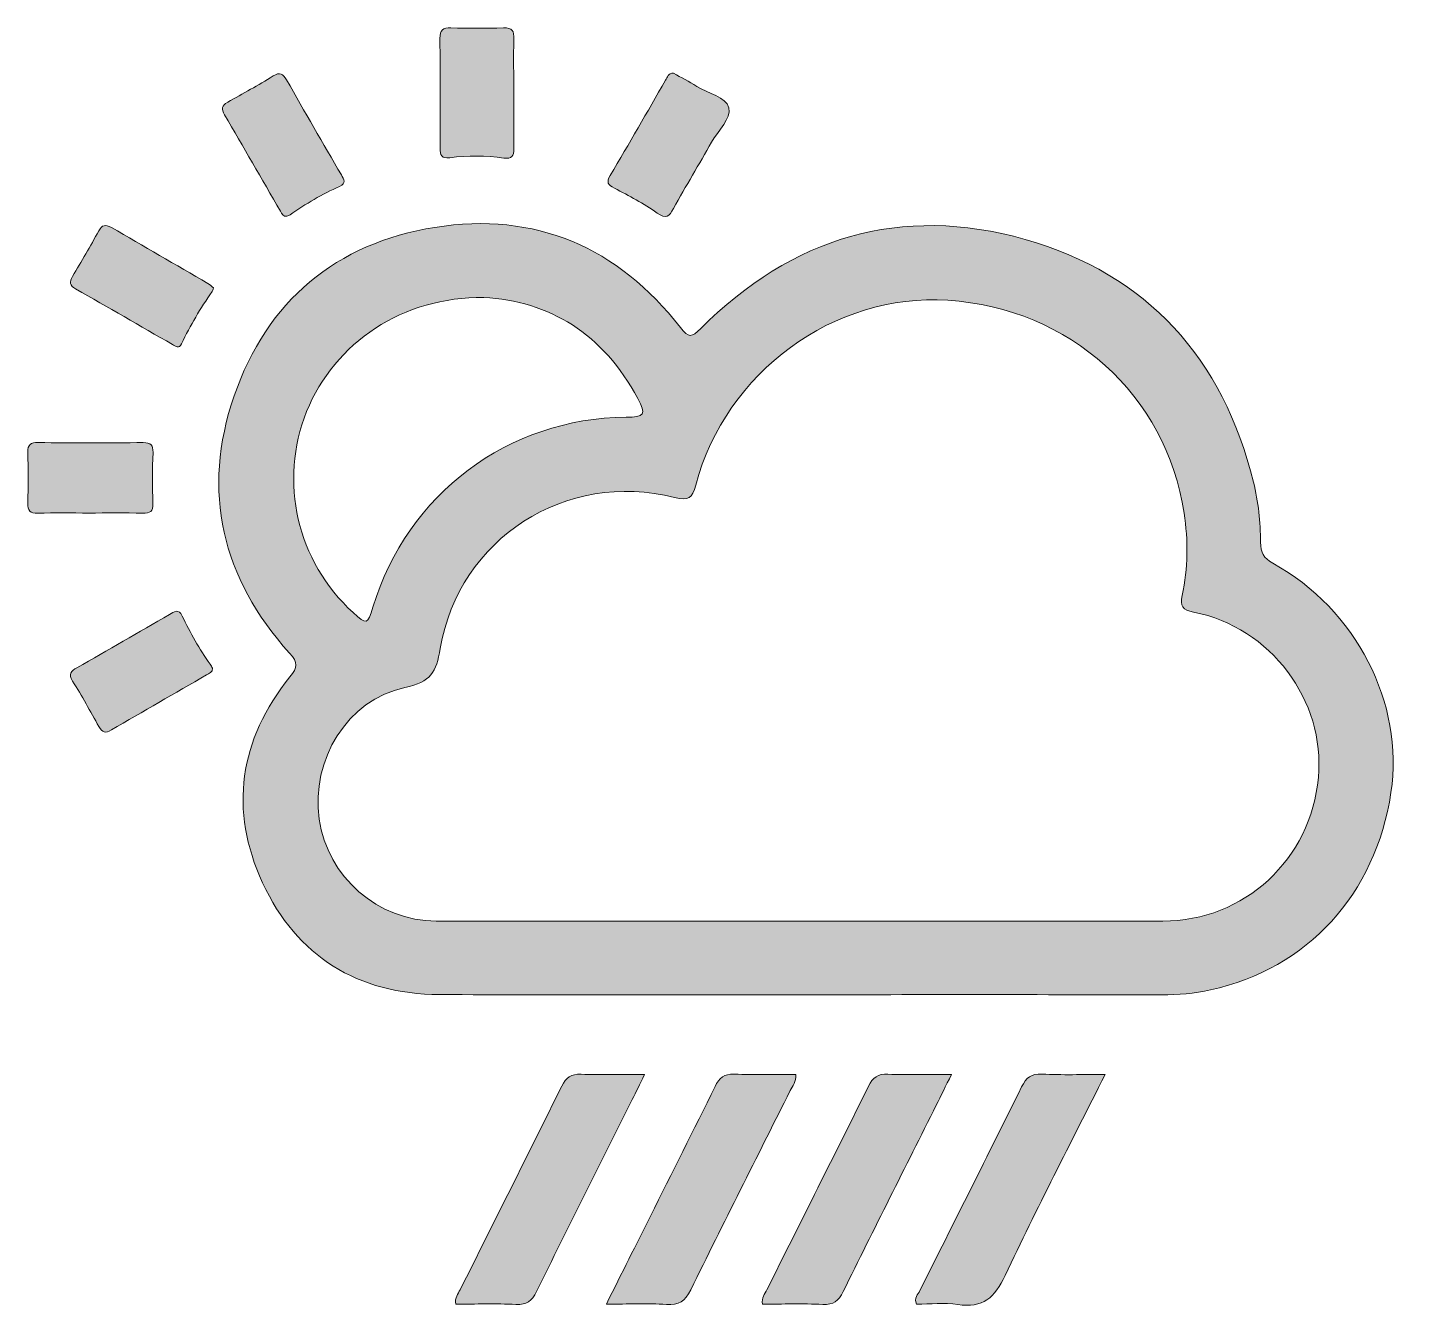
# Model space of a CAD drawing. Header units: inches. Extents: x 0 to 12.1, y -70.8 to -59.5.
import ezdxf

# ---------------------------------------------------------------- set-up
doc = ezdxf.new("R2010")
doc.units = ezdxf.units.IN
doc.header["$MEASUREMENT"] = 0
doc.layers.add('Слой 1', color=7, linetype='Continuous', lineweight=0)

# ---------------------------------------------------------------- blocks, each defined once
blk = doc.blocks.new('Block_0')
at = {"layer": 'Слой 1', "true_color": 0x000000, "transparency": 33554687}
h = blk.add_hatch(color=18, dxfattribs=at)
h.dxf.hatch_style = 2
edge = h.paths.add_edge_path()
edge.add_spline(control_points=[(4.271, -60.072), (4.271, -60.235), (4.269, -60.398), (4.272, -60.561), (4.273, -60.627), (4.253, -60.653), (4.183, -60.643), (4.026, -60.62), (3.867, -60.62), (3.709, -60.64), (3.635, -60.649), (3.623, -60.619), (3.623, -60.556), (3.625, -60.235), (3.626, -59.914), (3.622, -59.593), (3.622, -59.518), (3.647, -59.497), (3.719, -59.499), (3.873, -59.504), (4.027, -59.505), (4.181, -59.499), (4.259, -59.496), (4.274, -59.529), (4.272, -59.598), (4.268, -59.756), (4.271, -59.914), (4.271, -60.072)], knot_values=[0, 0, 0, 0, 1, 1, 1, 2, 2, 2, 3, 3, 3, 4, 4, 4, 5, 5, 5, 6, 6, 6, 7, 7, 7, 8, 8, 8, 9, 9, 9, 9], degree=3, periodic=0)
h = blk.add_hatch(color=18, dxfattribs=at)
h.dxf.hatch_style = 2
edge = h.paths.add_edge_path()
edge.add_spline(control_points=[(2.278, -61.155), (2.243, -61.162), (2.233, -61.131), (2.22, -61.109), (2.056, -60.827), (1.894, -60.544), (1.729, -60.263), (1.699, -60.212), (1.703, -60.182), (1.757, -60.152), (1.891, -60.078), (2.025, -60.002), (2.156, -59.922), (2.216, -59.885), (2.243, -59.902), (2.275, -59.957), (2.433, -60.237), (2.595, -60.514), (2.756, -60.792), (2.779, -60.831), (2.8, -60.865), (2.741, -60.892), (2.587, -60.961), (2.443, -61.045), (2.305, -61.141), (2.297, -61.147), (2.288, -61.15), (2.278, -61.155)], knot_values=[0, 0, 0, 0, 1, 1, 1, 2, 2, 2, 3, 3, 3, 4, 4, 4, 5, 5, 5, 6, 6, 6, 7, 7, 7, 8, 8, 8, 9, 9, 9, 9], degree=3, periodic=0)
h = blk.add_hatch(color=18, dxfattribs=at)
h.dxf.hatch_style = 2
edge = h.paths.add_edge_path()
edge.add_spline(control_points=[(5.675, -59.897), (5.741, -59.935), (5.812, -59.971), (5.879, -60.014), (5.977, -60.076), (6.136, -60.104), (6.161, -60.201), (6.186, -60.296), (6.066, -60.402), (6.009, -60.503), (5.9, -60.698), (5.783, -60.89), (5.675, -61.086), (5.636, -61.156), (5.61, -61.182), (5.531, -61.126), (5.413, -61.043), (5.284, -60.974), (5.156, -60.908), (5.097, -60.878), (5.083, -60.856), (5.119, -60.795), (5.284, -60.518), (5.443, -60.238), (5.605, -59.96), (5.621, -59.934), (5.628, -59.896), (5.675, -59.897)], knot_values=[0, 0, 0, 0, 1, 1, 1, 2, 2, 2, 3, 3, 3, 4, 4, 4, 5, 5, 5, 6, 6, 6, 7, 7, 7, 8, 8, 8, 9, 9, 9, 9], degree=3, periodic=0)
h = blk.add_hatch(color=18, dxfattribs=at)
h.dxf.hatch_style = 2
edge = h.paths.add_edge_path()
edge.add_spline(control_points=[(4.008, -61.869), (3.3, -61.858), (2.694, -62.266), (2.451, -62.87), (2.204, -63.485), (2.366, -64.186), (2.859, -64.637), (2.978, -64.745), (2.987, -64.742), (3.034, -64.589), (3.334, -63.595), (4.224, -62.928), (5.259, -62.92), (5.42, -62.919), (5.436, -62.898), (5.361, -62.756), (5.059, -62.187), (4.581, -61.897), (4.008, -61.869)], knot_values=[0, 0, 0, 0, 1, 1, 1, 2, 2, 2, 3, 3, 3, 4, 4, 4, 5, 5, 5, 6, 6, 6, 6], degree=3, periodic=0)
edge = h.paths.add_edge_path()
edge.add_spline(control_points=[(6.79, -67.349), (7.852, -67.349), (8.913, -67.35), (9.975, -67.348), (10.692, -67.347), (11.276, -66.806), (11.342, -66.085), (11.404, -65.408), (10.922, -64.764), (10.246, -64.633), (10.146, -64.614), (10.124, -64.579), (10.145, -64.487), (10.198, -64.247), (10.198, -64.004), (10.162, -63.763), (10.009, -62.727), (9.157, -61.961), (8.086, -61.893), (7.084, -61.829), (6.137, -62.52), (5.87, -63.516), (5.839, -63.631), (5.81, -63.658), (5.685, -63.626), (4.73, -63.384), (3.79, -63.983), (3.625, -64.953), (3.59, -65.16), (3.541, -65.247), (3.315, -65.295), (2.807, -65.404), (2.487, -65.931), (2.561, -66.451), (2.635, -66.959), (3.075, -67.347), (3.59, -67.348), (4.656, -67.35), (5.723, -67.349), (6.79, -67.349)], knot_values=[0, 0, 0, 0, 1, 1, 1, 2, 2, 2, 3, 3, 3, 4, 4, 4, 5, 5, 5, 6, 6, 6, 7, 7, 7, 8, 8, 8, 9, 9, 9, 10, 10, 10, 11, 11, 11, 12, 12, 12, 13, 13, 13, 13], degree=3, periodic=0)
edge = h.paths.add_edge_path()
edge.add_spline(control_points=[(6.79, -67.994), (5.733, -67.994), (4.675, -67.998), (3.618, -67.993), (2.899, -67.989), (2.364, -67.657), (2.064, -67.011), (1.768, -66.371), (1.858, -65.754), (2.304, -65.201), (2.372, -65.116), (2.378, -65.079), (2.3, -64.993), (1.706, -64.335), (1.525, -63.57), (1.814, -62.732), (2.101, -61.901), (2.709, -61.39), (3.578, -61.252), (4.46, -61.112), (5.187, -61.426), (5.735, -62.132), (5.808, -62.226), (5.835, -62.22), (5.914, -62.141), (6.714, -61.34), (7.672, -61.048), (8.764, -61.358), (9.842, -61.665), (10.504, -62.404), (10.772, -63.491), (10.815, -63.664), (10.833, -63.841), (10.834, -64.019), (10.835, -64.108), (10.86, -64.158), (10.942, -64.203), (11.675, -64.608), (12.099, -65.435), (11.98, -66.219), (11.846, -67.111), (11.248, -67.765), (10.395, -67.952), (10.253, -67.984), (10.109, -67.995), (9.963, -67.995), (8.905, -67.993), (7.848, -67.994), (6.79, -67.994)], knot_values=[0, 0, 0, 0, 1, 1, 1, 2, 2, 2, 3, 3, 3, 4, 4, 4, 5, 5, 5, 6, 6, 6, 7, 7, 7, 8, 8, 8, 9, 9, 9, 10, 10, 10, 11, 11, 11, 12, 12, 12, 13, 13, 13, 14, 14, 14, 15, 15, 15, 16, 16, 16, 16], degree=3, periodic=0)
h = blk.add_hatch(color=18, dxfattribs=at)
h.dxf.hatch_style = 2
edge = h.paths.add_edge_path()
edge.add_spline(control_points=[(1.633, -61.784), (1.627, -61.8), (1.625, -61.809), (1.62, -61.817), (1.517, -61.962), (1.429, -62.115), (1.352, -62.275), (1.329, -62.322), (1.299, -62.297), (1.271, -62.281), (0.988, -62.118), (0.705, -61.954), (0.421, -61.793), (0.367, -61.763), (0.363, -61.734), (0.393, -61.683), (0.473, -61.552), (0.55, -61.418), (0.624, -61.283), (0.653, -61.232), (0.681, -61.222), (0.735, -61.253), (1.016, -61.418), (1.3, -61.58), (1.583, -61.744), (1.602, -61.755), (1.617, -61.772), (1.633, -61.784)], knot_values=[0, 0, 0, 0, 1, 1, 1, 2, 2, 2, 3, 3, 3, 4, 4, 4, 5, 5, 5, 6, 6, 6, 7, 7, 7, 8, 8, 8, 9, 9, 9, 9], degree=3, periodic=0)
h = blk.add_hatch(color=18, dxfattribs=at)
h.dxf.hatch_style = 2
edge = h.paths.add_edge_path()
edge.add_spline(control_points=[(0.536, -63.762), (0.386, -63.762), (0.237, -63.759), (0.088, -63.763), (0.02, -63.765), (-0.001, -63.741), (0, -63.675), (0.004, -63.526), (0.004, -63.377), (0, -63.228), (-0.002, -63.158), (0.028, -63.143), (0.091, -63.143), (0.399, -63.146), (0.707, -63.146), (1.015, -63.143), (1.081, -63.143), (1.103, -63.163), (1.101, -63.231), (1.095, -63.38), (1.095, -63.529), (1.1, -63.678), (1.103, -63.75), (1.074, -63.764), (1.011, -63.763), (0.853, -63.76), (0.694, -63.762), (0.536, -63.762)], knot_values=[0, 0, 0, 0, 1, 1, 1, 2, 2, 2, 3, 3, 3, 4, 4, 4, 5, 5, 5, 6, 6, 6, 7, 7, 7, 8, 8, 8, 9, 9, 9, 9], degree=3, periodic=0)
h = blk.add_hatch(color=18, dxfattribs=at)
h.dxf.hatch_style = 2
edge = h.paths.add_edge_path()
edge.add_spline(control_points=[(1.624, -65.126), (1.627, -65.164), (1.594, -65.171), (1.572, -65.184), (1.293, -65.346), (1.013, -65.505), (0.735, -65.668), (0.682, -65.699), (0.654, -65.691), (0.625, -65.639), (0.551, -65.504), (0.475, -65.369), (0.394, -65.239), (0.355, -65.176), (0.379, -65.151), (0.432, -65.121), (0.705, -64.967), (0.975, -64.81), (1.246, -64.654), (1.287, -64.63), (1.326, -64.597), (1.358, -64.667), (1.427, -64.815), (1.509, -64.957), (1.603, -65.091), (1.611, -65.102), (1.617, -65.114), (1.624, -65.126)], knot_values=[0, 0, 0, 0, 1, 1, 1, 2, 2, 2, 3, 3, 3, 4, 4, 4, 5, 5, 5, 6, 6, 6, 7, 7, 7, 8, 8, 8, 9, 9, 9, 9], degree=3, periodic=0)
h = blk.add_hatch(color=18, dxfattribs=at)
h.dxf.hatch_style = 2
edge = h.paths.add_edge_path()
edge.add_spline(control_points=[(5.421, -68.695), (5.378, -68.783), (5.346, -68.849), (5.313, -68.914), (5.032, -69.477), (4.748, -70.039), (4.471, -70.603), (4.43, -70.686), (4.385, -70.72), (4.29, -70.715), (4.114, -70.707), (3.937, -70.713), (3.762, -70.713), (3.75, -70.656), (3.782, -70.623), (3.8, -70.587), (4.097, -69.991), (4.397, -69.396), (4.693, -68.798), (4.731, -68.721), (4.775, -68.689), (4.863, -68.693), (5.04, -68.7), (5.217, -68.695), (5.421, -68.695)], knot_values=[0, 0, 0, 0, 1, 1, 1, 2, 2, 2, 3, 3, 3, 4, 4, 4, 5, 5, 5, 6, 6, 6, 7, 7, 7, 8, 8, 8, 8], degree=3, periodic=0)
h = blk.add_hatch(color=18, dxfattribs=at)
h.dxf.hatch_style = 2
edge = h.paths.add_edge_path()
edge.add_spline(control_points=[(5.085, -70.713), (5.222, -70.438), (5.347, -70.189), (5.472, -69.94), (5.662, -69.56), (5.853, -69.182), (6.04, -68.801), (6.077, -68.725), (6.118, -68.689), (6.208, -68.692), (6.388, -68.7), (6.569, -68.695), (6.75, -68.695), (6.753, -68.759), (6.721, -68.796), (6.701, -68.836), (6.409, -69.42), (6.113, -70.002), (5.827, -70.588), (5.777, -70.689), (5.72, -70.721), (5.613, -70.715), (5.446, -70.706), (5.278, -70.713), (5.085, -70.713)], knot_values=[0, 0, 0, 0, 1, 1, 1, 2, 2, 2, 3, 3, 3, 4, 4, 4, 5, 5, 5, 6, 6, 6, 7, 7, 7, 8, 8, 8, 8], degree=3, periodic=0)
h = blk.add_hatch(color=18, dxfattribs=at)
h.dxf.hatch_style = 2
edge = h.paths.add_edge_path()
edge.add_spline(control_points=[(8.118, -68.695), (8.066, -68.799), (8.025, -68.882), (7.984, -68.964), (7.711, -69.51), (7.436, -70.055), (7.166, -70.603), (7.126, -70.686), (7.081, -70.72), (6.986, -70.715), (6.81, -70.707), (6.633, -70.713), (6.458, -70.713), (6.446, -70.656), (6.478, -70.623), (6.496, -70.587), (6.793, -69.99), (7.093, -69.395), (7.389, -68.798), (7.427, -68.72), (7.471, -68.689), (7.559, -68.693), (7.736, -68.7), (7.914, -68.695), (8.118, -68.695)], knot_values=[0, 0, 0, 0, 1, 1, 1, 2, 2, 2, 3, 3, 3, 4, 4, 4, 5, 5, 5, 6, 6, 6, 7, 7, 7, 8, 8, 8, 8], degree=3, periodic=0)
h = blk.add_hatch(color=18, dxfattribs=at)
h.dxf.hatch_style = 2
edge = h.paths.add_edge_path()
edge.add_spline(control_points=[(9.468, -68.695), (9.164, -69.3), (8.865, -69.875), (8.59, -70.46), (8.498, -70.656), (8.394, -70.751), (8.173, -70.716), (8.055, -70.697), (7.931, -70.713), (7.811, -70.713), (7.787, -70.66), (7.823, -70.628), (7.84, -70.594), (8.138, -69.997), (8.439, -69.402), (8.734, -68.805), (8.774, -68.722), (8.819, -68.688), (8.914, -68.692), (9.09, -68.701), (9.267, -68.695), (9.468, -68.695)], knot_values=[0, 0, 0, 0, 1, 1, 1, 2, 2, 2, 3, 3, 3, 4, 4, 4, 5, 5, 5, 6, 6, 6, 7, 7, 7, 7], degree=3, periodic=0)
at = {"layer": 'Слой 1'}
for points, knots in [([(4.271, -60.072), (4.271, -60.235), (4.269, -60.398), (4.272, -60.561), (4.273, -60.627), (4.253, -60.653), (4.183, -60.643), (4.026, -60.62), (3.867, -60.62), (3.709, -60.64), (3.635, -60.649), (3.623, -60.619), (3.623, -60.556), (3.625, -60.235), (3.626, -59.914), (3.622, -59.593), (3.622, -59.518), (3.647, -59.497), (3.719, -59.499), (3.873, -59.504), (4.027, -59.505), (4.181, -59.499), (4.259, -59.496), (4.274, -59.529), (4.272, -59.598), (4.268, -59.756), (4.271, -59.914), (4.271, -60.072)], [0, 0, 0, 0, 1, 1, 1, 2, 2, 2, 3, 3, 3, 4, 4, 4, 5, 5, 5, 6, 6, 6, 7, 7, 7, 8, 8, 8, 9, 9, 9, 9]), ([(2.278, -61.155), (2.243, -61.162), (2.233, -61.131), (2.22, -61.109), (2.056, -60.827), (1.894, -60.544), (1.729, -60.263), (1.699, -60.212), (1.703, -60.182), (1.757, -60.152), (1.891, -60.078), (2.025, -60.002), (2.156, -59.922), (2.216, -59.885), (2.243, -59.902), (2.275, -59.957), (2.433, -60.237), (2.595, -60.514), (2.756, -60.792), (2.779, -60.831), (2.8, -60.865), (2.741, -60.892), (2.587, -60.961), (2.443, -61.045), (2.305, -61.141), (2.297, -61.147), (2.288, -61.15), (2.278, -61.155)], [0, 0, 0, 0, 1, 1, 1, 2, 2, 2, 3, 3, 3, 4, 4, 4, 5, 5, 5, 6, 6, 6, 7, 7, 7, 8, 8, 8, 9, 9, 9, 9]), ([(5.675, -59.897), (5.741, -59.935), (5.812, -59.971), (5.879, -60.014), (5.977, -60.076), (6.136, -60.104), (6.161, -60.201), (6.186, -60.296), (6.066, -60.402), (6.009, -60.503), (5.9, -60.698), (5.783, -60.89), (5.675, -61.086), (5.636, -61.156), (5.61, -61.182), (5.531, -61.126), (5.413, -61.043), (5.284, -60.974), (5.156, -60.908), (5.097, -60.878), (5.083, -60.856), (5.119, -60.795), (5.284, -60.518), (5.443, -60.238), (5.605, -59.96), (5.621, -59.934), (5.628, -59.896), (5.675, -59.897)], [0, 0, 0, 0, 1, 1, 1, 2, 2, 2, 3, 3, 3, 4, 4, 4, 5, 5, 5, 6, 6, 6, 7, 7, 7, 8, 8, 8, 9, 9, 9, 9]), ([(6.79, -67.994), (5.733, -67.994), (4.675, -67.998), (3.618, -67.993), (2.899, -67.989), (2.364, -67.657), (2.064, -67.011), (1.768, -66.371), (1.858, -65.754), (2.304, -65.201), (2.372, -65.116), (2.378, -65.079), (2.3, -64.993), (1.706, -64.335), (1.525, -63.57), (1.814, -62.732), (2.101, -61.901), (2.709, -61.39), (3.578, -61.252), (4.46, -61.112), (5.187, -61.426), (5.735, -62.132), (5.808, -62.226), (5.835, -62.22), (5.914, -62.141), (6.714, -61.34), (7.672, -61.048), (8.764, -61.358), (9.842, -61.665), (10.504, -62.404), (10.772, -63.491), (10.815, -63.664), (10.833, -63.841), (10.834, -64.019), (10.835, -64.108), (10.86, -64.158), (10.942, -64.203), (11.675, -64.608), (12.099, -65.435), (11.98, -66.219), (11.846, -67.111), (11.248, -67.765), (10.395, -67.952), (10.253, -67.984), (10.109, -67.995), (9.963, -67.995), (8.905, -67.993), (7.848, -67.994), (6.79, -67.994)], [0, 0, 0, 0, 1, 1, 1, 2, 2, 2, 3, 3, 3, 4, 4, 4, 5, 5, 5, 6, 6, 6, 7, 7, 7, 8, 8, 8, 9, 9, 9, 10, 10, 10, 11, 11, 11, 12, 12, 12, 13, 13, 13, 14, 14, 14, 15, 15, 15, 16, 16, 16, 16]), ([(1.633, -61.784), (1.627, -61.8), (1.625, -61.809), (1.62, -61.817), (1.517, -61.962), (1.429, -62.115), (1.352, -62.275), (1.329, -62.322), (1.299, -62.297), (1.271, -62.281), (0.988, -62.118), (0.705, -61.954), (0.421, -61.793), (0.367, -61.763), (0.363, -61.734), (0.393, -61.683), (0.473, -61.552), (0.55, -61.418), (0.624, -61.283), (0.653, -61.232), (0.681, -61.222), (0.735, -61.253), (1.016, -61.418), (1.3, -61.58), (1.583, -61.744), (1.602, -61.755), (1.617, -61.772), (1.633, -61.784)], [0, 0, 0, 0, 1, 1, 1, 2, 2, 2, 3, 3, 3, 4, 4, 4, 5, 5, 5, 6, 6, 6, 7, 7, 7, 8, 8, 8, 9, 9, 9, 9]), ([(6.79, -67.349), (7.852, -67.349), (8.913, -67.35), (9.975, -67.348), (10.692, -67.347), (11.276, -66.806), (11.342, -66.085), (11.404, -65.408), (10.922, -64.764), (10.246, -64.633), (10.146, -64.614), (10.124, -64.579), (10.145, -64.487), (10.198, -64.247), (10.198, -64.004), (10.162, -63.763), (10.009, -62.727), (9.157, -61.961), (8.086, -61.893), (7.084, -61.829), (6.137, -62.52), (5.87, -63.516), (5.839, -63.631), (5.81, -63.658), (5.685, -63.626), (4.73, -63.384), (3.79, -63.983), (3.625, -64.953), (3.59, -65.16), (3.541, -65.247), (3.315, -65.295), (2.807, -65.404), (2.487, -65.931), (2.561, -66.451), (2.635, -66.959), (3.075, -67.347), (3.59, -67.348), (4.656, -67.35), (5.723, -67.349), (6.79, -67.349)], [0, 0, 0, 0, 1, 1, 1, 2, 2, 2, 3, 3, 3, 4, 4, 4, 5, 5, 5, 6, 6, 6, 7, 7, 7, 8, 8, 8, 9, 9, 9, 10, 10, 10, 11, 11, 11, 12, 12, 12, 13, 13, 13, 13]), ([(4.008, -61.869), (3.3, -61.858), (2.694, -62.266), (2.451, -62.87), (2.204, -63.485), (2.366, -64.186), (2.859, -64.637), (2.978, -64.745), (2.987, -64.742), (3.034, -64.589), (3.334, -63.595), (4.224, -62.928), (5.259, -62.92), (5.42, -62.919), (5.436, -62.898), (5.361, -62.756), (5.059, -62.187), (4.581, -61.897), (4.008, -61.869)], [0, 0, 0, 0, 1, 1, 1, 2, 2, 2, 3, 3, 3, 4, 4, 4, 5, 5, 5, 6, 6, 6, 6]), ([(0.536, -63.762), (0.386, -63.762), (0.237, -63.759), (0.088, -63.763), (0.02, -63.765), (-0.001, -63.741), (0, -63.675), (0.004, -63.526), (0.004, -63.377), (0, -63.228), (-0.002, -63.158), (0.028, -63.143), (0.091, -63.143), (0.399, -63.146), (0.707, -63.146), (1.015, -63.143), (1.081, -63.143), (1.103, -63.163), (1.101, -63.231), (1.095, -63.38), (1.095, -63.529), (1.1, -63.678), (1.103, -63.75), (1.074, -63.764), (1.011, -63.763), (0.853, -63.76), (0.694, -63.762), (0.536, -63.762)], [0, 0, 0, 0, 1, 1, 1, 2, 2, 2, 3, 3, 3, 4, 4, 4, 5, 5, 5, 6, 6, 6, 7, 7, 7, 8, 8, 8, 9, 9, 9, 9]), ([(1.624, -65.126), (1.627, -65.164), (1.594, -65.171), (1.572, -65.184), (1.293, -65.346), (1.013, -65.505), (0.735, -65.668), (0.682, -65.699), (0.654, -65.691), (0.625, -65.639), (0.551, -65.504), (0.475, -65.369), (0.394, -65.239), (0.355, -65.176), (0.379, -65.151), (0.432, -65.121), (0.705, -64.967), (0.975, -64.81), (1.246, -64.654), (1.287, -64.63), (1.326, -64.597), (1.358, -64.667), (1.427, -64.815), (1.509, -64.957), (1.603, -65.091), (1.611, -65.102), (1.617, -65.114), (1.624, -65.126)], [0, 0, 0, 0, 1, 1, 1, 2, 2, 2, 3, 3, 3, 4, 4, 4, 5, 5, 5, 6, 6, 6, 7, 7, 7, 8, 8, 8, 9, 9, 9, 9]), ([(5.421, -68.695), (5.378, -68.783), (5.346, -68.849), (5.313, -68.914), (5.032, -69.477), (4.748, -70.039), (4.471, -70.603), (4.43, -70.686), (4.385, -70.72), (4.29, -70.715), (4.114, -70.707), (3.937, -70.713), (3.762, -70.713), (3.75, -70.656), (3.782, -70.623), (3.8, -70.587), (4.097, -69.991), (4.397, -69.396), (4.693, -68.798), (4.731, -68.721), (4.775, -68.689), (4.863, -68.693), (5.04, -68.7), (5.217, -68.695), (5.421, -68.695)], [0, 0, 0, 0, 1, 1, 1, 2, 2, 2, 3, 3, 3, 4, 4, 4, 5, 5, 5, 6, 6, 6, 7, 7, 7, 8, 8, 8, 8]), ([(5.085, -70.713), (5.222, -70.438), (5.347, -70.189), (5.472, -69.94), (5.662, -69.56), (5.853, -69.182), (6.04, -68.801), (6.077, -68.725), (6.118, -68.689), (6.208, -68.692), (6.388, -68.7), (6.569, -68.695), (6.75, -68.695), (6.753, -68.759), (6.721, -68.796), (6.701, -68.836), (6.409, -69.42), (6.113, -70.002), (5.827, -70.588), (5.777, -70.689), (5.72, -70.721), (5.613, -70.715), (5.446, -70.706), (5.278, -70.713), (5.085, -70.713)], [0, 0, 0, 0, 1, 1, 1, 2, 2, 2, 3, 3, 3, 4, 4, 4, 5, 5, 5, 6, 6, 6, 7, 7, 7, 8, 8, 8, 8]), ([(8.118, -68.695), (8.066, -68.799), (8.025, -68.882), (7.984, -68.964), (7.711, -69.51), (7.436, -70.055), (7.166, -70.603), (7.126, -70.686), (7.081, -70.72), (6.986, -70.715), (6.81, -70.707), (6.633, -70.713), (6.458, -70.713), (6.446, -70.656), (6.478, -70.623), (6.496, -70.587), (6.793, -69.99), (7.093, -69.395), (7.389, -68.798), (7.427, -68.72), (7.471, -68.689), (7.559, -68.693), (7.736, -68.7), (7.914, -68.695), (8.118, -68.695)], [0, 0, 0, 0, 1, 1, 1, 2, 2, 2, 3, 3, 3, 4, 4, 4, 5, 5, 5, 6, 6, 6, 7, 7, 7, 8, 8, 8, 8]), ([(9.468, -68.695), (9.164, -69.3), (8.865, -69.875), (8.59, -70.46), (8.498, -70.656), (8.394, -70.751), (8.173, -70.716), (8.055, -70.697), (7.931, -70.713), (7.811, -70.713), (7.787, -70.66), (7.823, -70.628), (7.84, -70.594), (8.138, -69.997), (8.439, -69.402), (8.734, -68.805), (8.774, -68.722), (8.819, -68.688), (8.914, -68.692), (9.09, -68.701), (9.267, -68.695), (9.468, -68.695)], [0, 0, 0, 0, 1, 1, 1, 2, 2, 2, 3, 3, 3, 4, 4, 4, 5, 5, 5, 6, 6, 6, 7, 7, 7, 7])]:
    blk.add_open_spline(points, degree=3, knots=knots, dxfattribs=at)

msp = doc.modelspace()

# ---------------------------------------------------------------- block references
at = {"layer": 'Слой 1'}
msp.add_blockref('Block_0', (0, 0), dxfattribs=at)

doc.saveas('drawing.dxf')
